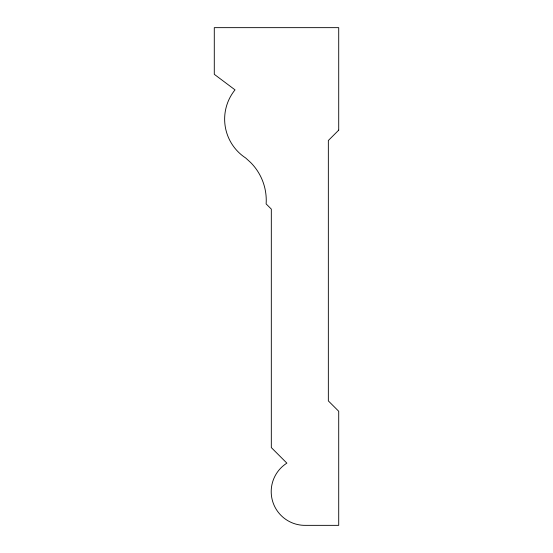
<?xml version="1.0" encoding="UTF-8"?>
<svg xmlns="http://www.w3.org/2000/svg" width="553" height="553" viewBox="0 0 553 553"><rect width="100%" height="100%" fill="white"/><g stroke="black" fill="none" stroke-linecap="round" stroke-linejoin="round"><path stroke-width="0.83" d="M338.713 130.135L328.344 140.503L328.344 400.904L338.713 411.273L338.713 525.35L305.533 525.35A33.733 33.733 0 0 1 286.869 463.138L271.316 447.584L271.316 209.103L266.131 203.919A53.62 53.62 0 0 0 250.578 162.444L245.67 157.978A46.417 46.417 0 0 1 235.025 89.862L214.288 74.309L214.288 27.65L338.713 27.65L338.713 130.135"/></g></svg>
